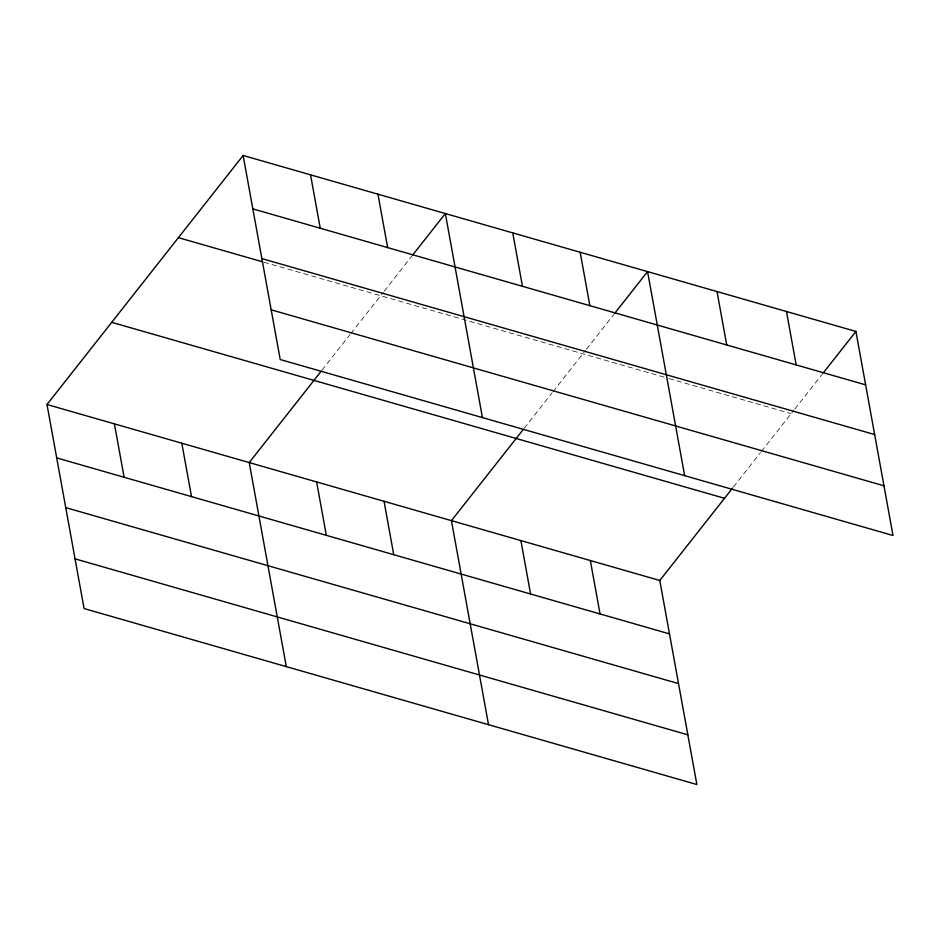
<?xml version="1.0" encoding="UTF-8"?>
<svg xmlns="http://www.w3.org/2000/svg" width="940" height="940" viewBox="0 0 940 940"><rect width="100%" height="100%" fill="white"/><g stroke="black" fill="none" stroke-linecap="round" stroke-linejoin="round"><path stroke-width="0.7" stroke-dasharray="4.7 3.53" d="M322.056 370.09L349.986 334.628M350.89 333.477L383.32 292.305M384.225 291.153L412.989 254.634M524.273 428.17L552.203 392.697M553.108 391.557L585.549 350.373M586.442 349.234L615.207 312.703M733.517 486.861L760.554 452.528M761.459 451.388L793.889 410.204M794.793 409.065L823.558 372.534M264.07 262.248L667.576 378.127M668.963 378.526L791.198 413.623"/><path stroke-width="1.41" d="M732.624 488.001L659.786 580.473L696.869 784.524L84.083 608.556L47 404.505L243.131 155.476L855.917 331.444L893 535.495L280.214 359.527L243.131 155.476M321.151 371.241L249.218 462.574L286.3 666.625M412.989 254.634L445.349 213.545L482.431 417.595M523.369 429.31L451.435 520.643L488.518 724.693M615.207 312.703L647.566 271.613L684.649 475.663M823.558 372.534L855.917 331.444M252.837 208.88L865.623 384.86M261.872 258.594L874.658 434.574M178.412 237.655L262.671 261.849M271.178 309.812L883.964 485.792M111.719 322.326L724.505 498.294M47 404.505L659.786 580.473M56.706 457.909L669.491 633.889M65.741 507.623L678.527 683.603M75.047 558.842L687.833 734.822M786.463 311.504L796.18 364.92M717.02 291.565L726.726 344.968M580.168 252.261L589.874 305.676M590.332 560.534L600.049 613.949M512.758 232.897L522.464 286.312M520.889 540.594L530.595 593.998M377.939 194.192L387.656 247.596M384.037 501.29L393.743 554.706M310.541 174.828L320.246 228.244M316.627 481.926L326.333 535.342M181.808 443.21L191.525 496.626M114.41 423.858L124.115 477.273"/></g></svg>
